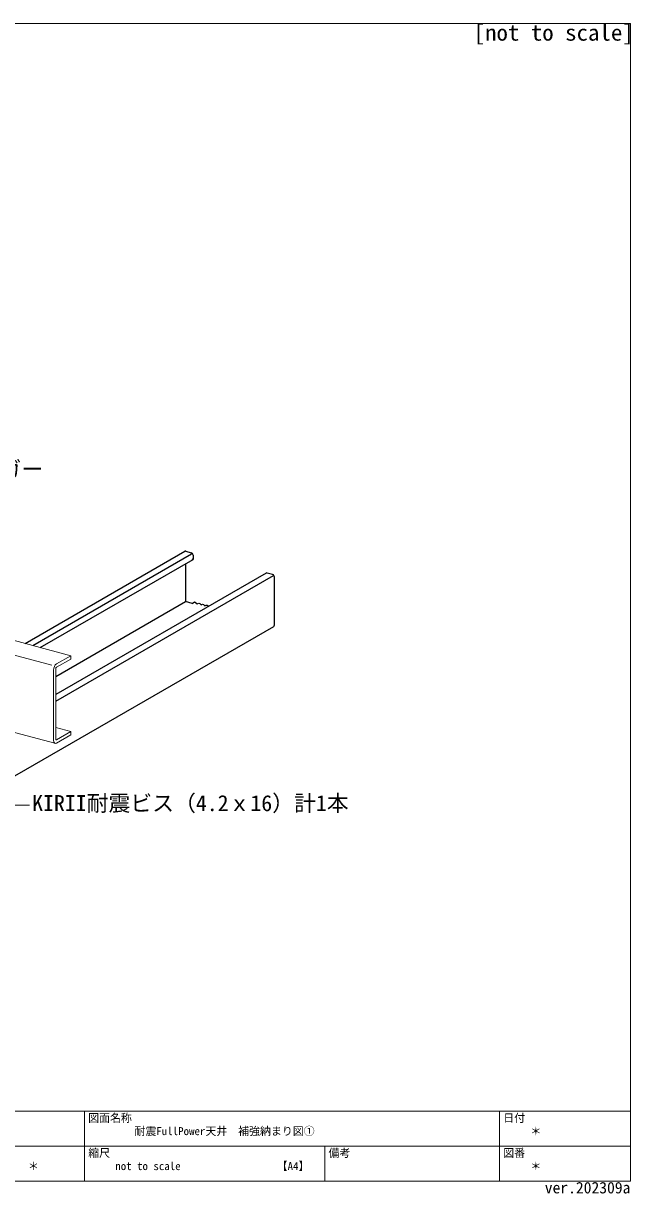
# Model space of a CAD drawing. Units: millimetres on the paper, with parts at other scales. Extents: x -136 to 136, y -95 to 93.
# Drawn here: x 39.2 to 136.5, y -94.7 to 92.8 of the extents above; entities that cross this region are included whole.
import ezdxf
from ezdxf.enums import TextEntityAlignment as Align

# ---------------------------------------------------------------- set-up
doc = ezdxf.new("R2010")
doc.units = ezdxf.units.MM
for name, color, linetype, lineweight in [('2-2_野縁受け', 3, 'Continuous', 18), ('2-3_野縁', 2, 'Continuous', 25), ('2-6_文字', 7, 'Continuous', 18), ('F-3_野縁', 7, 'Continuous', 18)]:
    doc.layers.add(name, color=color, linetype=linetype, lineweight=lineweight)
doc.layers.add('F-6_文字', color=7, linetype='Continuous')
doc.styles.add('ＭＳ ゴシック', font='')
doc.styles.get('ＭＳ ゴシック').set_extended_font_data('MS Gothic')

msp = doc.modelspace()

# ---------------------------------------------------------------- linework, layer by layer
at = {"layer": '2-2_野縁受け'}
for p, q in [((46.81, -8.54), (16.318, -0.37)), ((43.805, -10.077), (16.318, -2.712)), ((46.81, -8.54), (44.524, -9.86)), ((46.81, -9.073), (44.524, -10.393)), ((46.81, -8.54), (46.81, -9.073)), ((44.039, -10.84), (44.039, -22.107)), ((44.409, -10.627), (44.409, -21.893)), ((32.644, -19.455), (44.279, -22.572)), ((46.81, -20.673), (44.409, -20.03)), ((46.81, -20.673), (44.524, -21.993)), ((46.81, -21.207), (44.524, -22.527)), ((46.81, -20.673), (46.81, -21.207))]:
    msp.add_line(p, q, dxfattribs=at)
for centre, major_axis, start_param, end_param in [((44.524, -10.56), (0.263, 0.74), 0.5739712, 2.1447675), ((44.524, -10.56), (0.063, 0.176), 0.5739712, 2.1447675), ((44.524, -21.827), (0.263, 0.74), 2.1447675, 3.7155639), ((44.524, -21.827), (0.063, 0.176), 2.1447675, 3.7155639)]:
    msp.add_ellipse(centre, major_axis=major_axis, ratio=0.550454, start_param=start_param, end_param=end_param, dxfattribs=at)
at = {"layer": '2-3_野縁'}
for p, q in [((39.495, -6.58), (65.072, 8.187)), ((40.749, -6.916), (66.171, 7.762)), ((65.244, 8.206), (66.113, 7.973)), ((66.403, 7.562), (66.403, 6.896)), ((41.932, -7.233), (66.403, 6.896)), ((65.186, 6.193), (65.186, 0.128)), ((66.403, 6.896), (66.258, 6.934)), ((78.112, 4.693), (44.409, -14.765)), ((44.409, -15.825), (79.271, 4.303)), ((79.153, 4.479), (78.284, 4.712)), ((79.443, -3.598), (79.443, 4.068)), ((44.409, -11.867), (65.186, 0.128)), ((66.287, -0.167), (65.186, 0.128)), ((66.287, -0.167), (66.62, 0.077)), ((67.055, -0.206), (67.345, -0.117)), ((67.345, -0.117), (67.49, -0.156)), ((67.49, -0.156), (67.707, -0.38)), ((67.707, -0.38), (67.924, -0.272)), ((67.924, -0.272), (68.069, -0.311)), ((68.069, -0.311), (68.287, -0.536)), ((68.287, -0.536), (68.504, -0.427)), ((68.504, -0.427), (68.649, -0.466)), ((68.649, -0.466), (68.837, -0.661)), ((15.238, -40.836), (79.325, -3.835))]:
    msp.add_line(p, q, dxfattribs=at)
msp.add_lwpolyline([(66.62, 0.077), (66.765, 0.039), (67.055, -0.206)], dxfattribs=at)
for centre, start_param, end_param in [((65.244, 7.873), 5.6914085, 6.3251409), ((66.113, 7.64), 4.1206122, 5.6914085), ((78.284, 4.379), 5.6914085, 6.3251409), ((79.153, 4.146), 4.1206122, 5.6914085), ((79.153, -3.521), 3.1835482, 4.1206122)]:
    msp.add_ellipse(centre, major_axis=(-0.162, 0.32), ratio=0.751651, start_param=start_param, end_param=end_param, dxfattribs=at)
at = {"layer": '2-6_文字'}
msp.add_line((37.651, -32.515), (40.178, -32.515), dxfattribs=at)
at = {"layer": 'F-3_野縁', "color": 3}
for p, q in [((-136.5, 92.75), (136.5, 92.75)), ((136.5, 92.75), (136.5, -92.75)), ((-136.5, -81.55), (136.5, -81.55)), ((-136.5, -92.75), (136.5, -92.75))]:
    msp.add_line(p, q, dxfattribs=at)
at = {"layer": 'F-3_野縁'}
for p, q in [((49, -81.55), (49, -92.75)), ((115.5, -81.55), (115.5, -92.75)), ((7, -87.15), (136.5, -87.15)), ((87.5, -87.15), (87.5, -92.75)), ((87.5, -87.15), (87.5, -92.75))]:
    msp.add_line(p, q, dxfattribs=at)

# ---------------------------------------------------------------- texts
at = {"layer": '2-6_文字', "style": 'ＭＳ ゴシック'}
for s, p in [('ハンガー', (28.383, 19.328)), ('KIRII耐震ビス（4.2ｘ16）計1本', (40.627, -34.218))]:
    msp.add_text(s, height=2.566, dxfattribs=at).set_placement(p, align=Align.BOTTOM_LEFT)
at = {"layer": 'F-6_文字', "style": 'ＭＳ ゴシック', "width": 1.05}
msp.add_text('[not to scale]', height=2.566, dxfattribs=at).set_placement((111.35, 89.25), align=Align.BOTTOM_LEFT)
at = {"layer": 'F-6_文字', "style": 'ＭＳ ゴシック'}
for s, height, p in [('図面名称', 1.283, (49.604, -83.65)), ('日付', 1.283, (116.104, -83.65)), ('耐震FullPower天井\u3000補強納まり図①', 1.283, (57.024, -85.75)), ('＊', 1.283, (120.444, -85.75)), ('縮尺', 1.283, (49.604, -89.25)), ('備考', 1.283, (88.104, -89.25)), ('図番', 1.283, (116.104, -89.25)), ('＊', 1.283, (39.944, -91.35)), ('not to scale', 1.283, (53.944, -91.35)), ('【A4】', 1.283, (79.8, -91.35)), ('＊', 1.283, (120.444, -91.35)), ('ver.202309a', 1.833, (122.75, -95.25))]:
    msp.add_text(s, height=height, dxfattribs=at).set_placement(p, align=Align.BOTTOM_LEFT)

doc.saveas('drawing.dxf')
